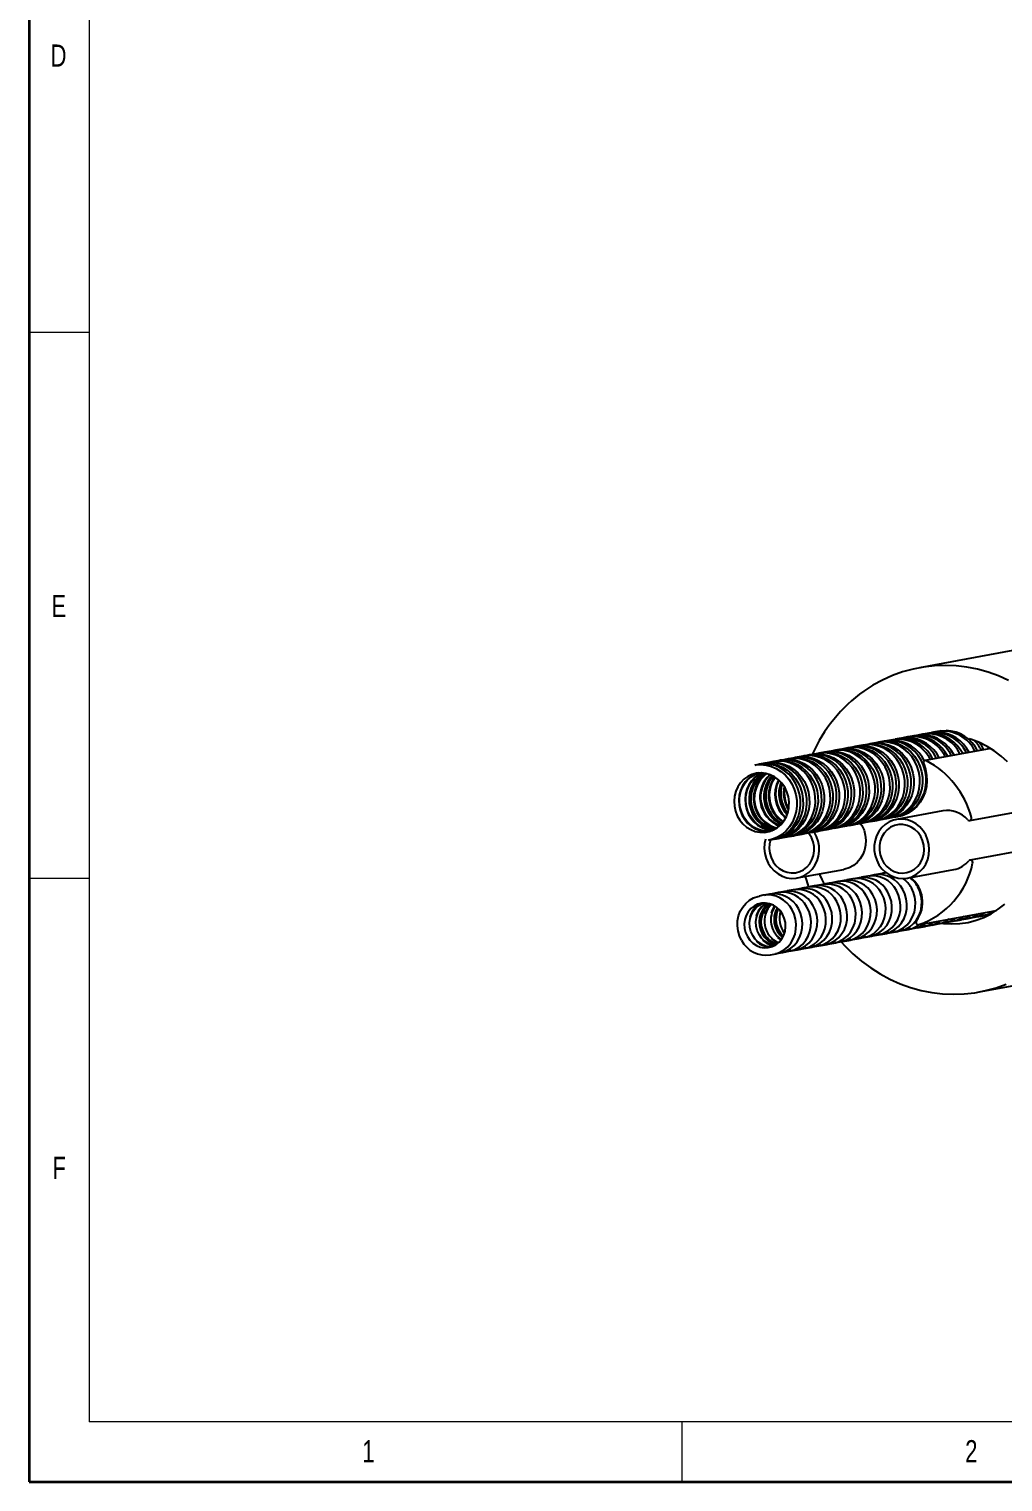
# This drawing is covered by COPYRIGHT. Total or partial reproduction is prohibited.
# Model space of a CAD drawing. Header units: millimetres. Extents: x 6 to 413, y 7 to 291.
# Drawn here: x 6.3 to 87.8, y 7.1 to 128.7 of the extents above; entities that cross this region are included whole.
import ezdxf

# ---------------------------------------------------------------- set-up
doc = ezdxf.new("R2010")
doc.units = ezdxf.units.MM
doc.styles.add('SLDTEXTSTYLE2', font='TXT', dxfattribs={"width": 0.75})

msp = doc.modelspace()

# ---------------------------------------------------------------- linework, layer by layer
at = {"color": 7, "linetype": 'Continuous', "lineweight": 35}
for p, q in [((6.2734, 291.1062), (6.2734, 7.1062)), ((6.2734, 7.1062), (413.064, 7.1062))]:
    msp.add_line(p, q, dxfattribs=at)
at = {"color": 7, "linetype": 'Continuous', "lineweight": 18}
for p, q in [((11.2973, 286.1523), (11.2973, 12.1436)), ((6.2734, 103.3523), (11.2973, 103.3523)), ((6.2734, 57.6523), (11.2973, 57.6523)), ((221.2163, 12.1436), (11.2973, 12.1436)), ((60.8973, 12.1436), (60.8973, 7.1062))]:
    msp.add_line(p, q, dxfattribs=at)
at = {"color": 7, "linetype": 'Continuous', "lineweight": 25}
for p, q in [((88.5804, 76.6993), (80.7778, 75.2656)), ((79.064, 69.3354), (78.7519, 69.2781)), ((79.7849, 69.4679), (79.2793, 69.375)), ((80.3124, 69.5648), (80.0003, 69.5075)), ((81.0333, 69.6973), (80.5277, 69.6044)), ((81.5608, 69.7942), (81.2487, 69.7369)), ((82.2817, 69.9267), (81.7761, 69.8338)), ((82.5548, 69.9769), (82.4971, 69.9662)), ((72.8219, 68.1884), (72.5098, 68.1311)), ((73.5429, 68.3209), (73.0373, 68.228)), ((74.0704, 68.4178), (73.7583, 68.3605)), ((74.7913, 68.5503), (74.2857, 68.4574)), ((75.3188, 68.6472), (75.0067, 68.5899)), ((76.0397, 68.7797), (75.5341, 68.6868)), ((76.5672, 68.8766), (76.2551, 68.8193)), ((77.2881, 69.0091), (76.7825, 68.9162)), ((77.8156, 69.106), (77.5035, 69.0487)), ((78.5365, 69.2385), (78.0309, 69.1456)), ((86.7395, 68.5019), (81.2572, 67.4945)), ((86.6903, 68.4608), (86.6361, 68.5649)), ((67.3009, 67.1739), (66.9888, 67.1166)), ((67.8283, 67.2708), (67.5162, 67.2135)), ((68.5493, 67.4033), (68.0437, 67.3104)), ((69.0767, 67.5002), (68.7646, 67.4429)), ((69.7977, 67.6327), (69.2921, 67.5398)), ((70.3251, 67.7296), (70.013, 67.6723)), ((71.0461, 67.8621), (70.5405, 67.7692)), ((71.5735, 67.959), (71.2614, 67.9017)), ((72.2945, 68.0915), (71.7889, 67.9986)), ((82.7403, 63.2854), (78.8391, 62.5685)), ((84.9775, 62.485), (90.3066, 63.4642)), ((74.9149, 62.0659), (75.227, 62.1232)), ((75.4423, 62.1628), (75.948, 62.2557)), ((76.1633, 62.2953), (76.4754, 62.3526)), ((76.6908, 62.3922), (77.1964, 62.4851)), ((77.4117, 62.5247), (77.7238, 62.582)), ((77.9392, 62.6216), (78.4448, 62.7145)), ((78.6601, 62.754), (78.9722, 62.8114)), ((68.1454, 60.822), (68.4575, 60.8793)), ((68.6729, 60.9189), (68.985, 60.9762)), ((69.2003, 61.0158), (69.7059, 61.1087)), ((69.9213, 61.1483), (70.2334, 61.2056)), ((70.4487, 61.2452), (70.9543, 61.3381)), ((71.1697, 61.3777), (71.4818, 61.435)), ((71.6971, 61.4746), (72.2027, 61.5675)), ((72.4181, 61.6071), (72.7302, 61.6644)), ((72.9455, 61.704), (73.4511, 61.7969)), ((73.6665, 61.8365), (73.9786, 61.8938)), ((74.1939, 61.9334), (74.6995, 62.0263)), ((90.4472, 60.1634), (85.0055, 59.1635)), ((70.539, 57.6629), (74.4403, 58.3797)), ((72.8066, 57.1465), (72.9137, 57.1691)), ((73.2258, 57.2265), (72.9137, 57.1691)), ((73.334, 57.2434), (73.4412, 57.266)), ((73.9468, 57.3589), (73.4412, 57.266)), ((74.055, 57.3759), (74.1621, 57.3985)), ((74.4742, 57.4559), (74.1621, 57.3985)), ((74.5824, 57.4728), (74.6896, 57.4954)), ((75.1952, 57.5883), (74.6896, 57.4954)), ((75.3034, 57.6053), (75.4106, 57.6279)), ((75.7227, 57.6853), (75.4106, 57.6279)), ((75.8308, 57.7022), (75.938, 57.7248)), ((76.4436, 57.8177), (75.938, 57.7248)), ((76.5518, 57.8347), (76.659, 57.8573)), ((76.9711, 57.9147), (76.659, 57.8573)), ((77.0792, 57.9316), (77.1864, 57.9542)), ((77.692, 58.0471), (77.1864, 57.9542)), ((77.8002, 58.0641), (77.9074, 58.0867)), ((77.9843, 58.1008), (77.9074, 58.0867)), ((79.7427, 57.6509), (83.644, 58.3677)), ((67.7048, 56.212), (67.3927, 56.1546)), ((67.813, 56.2289), (67.9201, 56.2515)), ((68.2322, 56.3089), (67.9201, 56.2515)), ((68.3404, 56.3259), (68.4476, 56.3484)), ((68.9532, 56.4414), (68.4476, 56.3484)), ((69.0614, 56.4583), (69.1685, 56.4809)), ((69.4806, 56.5383), (69.1685, 56.4809)), ((69.5888, 56.5553), (69.696, 56.5778)), ((70.2016, 56.6708), (69.696, 56.5778)), ((70.3098, 56.6877), (70.4169, 56.7103)), ((70.729, 56.7677), (70.4169, 56.7103)), ((70.8372, 56.7847), (70.9444, 56.8072)), ((71.45, 56.9001), (70.9444, 56.8072)), ((71.5582, 56.9171), (71.6653, 56.9397)), ((71.9774, 56.9971), (71.6653, 56.9397)), ((72.0856, 57.0141), (72.1928, 57.0366)), ((72.6984, 57.1295), (72.1928, 57.0366)), ((69.1092, 54.9338), (69.086, 54.8628)), ((80.7045, 53.7509), (87.221, 54.9483)), ((80.5869, 53.4953), (81.0925, 53.5883)), ((81.3078, 53.6278), (81.6199, 53.6852)), ((81.8353, 53.7247), (82.3409, 53.8176)), ((82.5562, 53.8572), (82.8683, 53.9146)), ((83.0837, 53.9541), (83.5893, 54.047)), ((83.8046, 54.0866), (84.1167, 54.144)), ((84.3321, 54.1835), (84.8377, 54.2764)), ((85.053, 54.316), (85.3651, 54.3734)), ((85.5805, 54.4129), (86.0861, 54.5058)), ((86.3014, 54.5454), (86.6135, 54.6028)), ((86.6135, 54.6028), (86.6608, 54.612)), ((73.8174, 52.2514), (74.1295, 52.3088)), ((74.3448, 52.3484), (74.8504, 52.4413)), ((75.0658, 52.4808), (75.3779, 52.5382)), ((75.5932, 52.5778), (76.0988, 52.6707)), ((76.3142, 52.7102), (76.6263, 52.7676)), ((76.8416, 52.8072), (77.3472, 52.9001)), ((77.5626, 52.9396), (77.8747, 52.997)), ((78.09, 53.0366), (78.5956, 53.1295)), ((78.811, 53.169), (79.1231, 53.2264)), ((79.3384, 53.266), (79.844, 53.3589)), ((80.0594, 53.3984), (80.3715, 53.4558)), ((68.2963, 51.2369), (68.6084, 51.2943)), ((68.8237, 51.3339), (69.1358, 51.3912)), ((69.3512, 51.4308), (69.8568, 51.5237)), ((70.0721, 51.5633), (70.3842, 51.6206)), ((70.5996, 51.6602), (71.1052, 51.7531)), ((71.3206, 51.7927), (71.6327, 51.85)), ((71.848, 51.8896), (72.3536, 51.9825)), ((72.569, 52.0221), (72.8811, 52.0794)), ((73.0964, 52.119), (73.602, 52.2119)), ((85.7659, 48.12), (93.5684, 49.5538))]:
    msp.add_line(p, q, dxfattribs=at)
at = {"color": 7, "linetype": 'Continuous', "lineweight": 25, "flags": 128}
for points in [[(88.237, 74.1933), (87.39, 74.5725), (86.5219, 74.886), (85.6373, 75.1324), (84.7407, 75.3102), (83.8365, 75.4187), (82.9295, 75.4572), (82.0242, 75.4256), (81.1253, 75.324), (80.2374, 75.1529), (79.3648, 74.9133), (78.5122, 74.6063), (77.6839, 74.2334), (76.884, 73.7967), (76.1167, 73.2983)], [(79.2793, 69.375), (79.3619, 69.3888), (79.8003, 69.4192)], [(80.0003, 69.5075), (80.0828, 69.5213), (80.5213, 69.5517)], [(80.5277, 69.6044), (80.6103, 69.6182), (81.0487, 69.6486)], [(81.2487, 69.7369), (81.3312, 69.7507), (81.7697, 69.7811)], [(81.7761, 69.8338), (81.8587, 69.8476), (82.2971, 69.878)], [(82.4971, 69.9662), (82.5796, 69.9801), (83.0181, 70.0105)], [(73.4511, 61.7969), (73.7959, 61.8841), (74.2027, 62.0535), (74.5797, 62.2874), (74.9186, 62.5808), (75.2118, 62.9269), (75.4527, 63.318), (75.636, 63.7455), (75.7576, 64.1998), (75.8147, 64.6707), (75.8062, 65.1477), (75.7321, 65.6202), (75.5941, 66.0776), (75.3953, 66.5096), (75.1402, 66.9067), (74.8345, 67.2599), (74.4849, 67.5614), (74.0993, 67.8045), (73.6863, 67.9836), (73.2552, 68.0949), (72.8155, 68.1358), (72.377, 68.1054), (72.2945, 68.0915)], [(72.5098, 68.1311), (72.5924, 68.1449), (73.0308, 68.1753)], [(73.9786, 61.8938), (74.3234, 61.981), (74.7301, 62.1504), (75.1071, 62.3844), (75.446, 62.6777), (75.7392, 63.0238), (75.9801, 63.415), (76.1635, 63.8425), (76.285, 64.2967), (76.3422, 64.7676), (76.3336, 65.2446), (76.2595, 65.7171), (76.1216, 66.1745), (75.9228, 66.6065), (75.6677, 67.0036), (75.3619, 67.3569), (75.0124, 67.6584), (74.6268, 67.9014), (74.2138, 68.0806), (73.7826, 68.1918), (73.3429, 68.2327), (72.9045, 68.2023), (72.8219, 68.1884)], [(73.0308, 68.1753), (73.4705, 68.1345), (73.9017, 68.0232), (74.3147, 67.8441), (74.7003, 67.601), (75.0498, 67.2995), (75.3556, 66.9463), (75.6107, 66.5492), (75.8095, 66.1171), (75.9474, 65.6598), (76.0215, 65.1873), (76.0301, 64.7103), (75.9729, 64.2394), (75.8514, 63.7851), (75.668, 63.3576), (75.4271, 62.9664), (75.1339, 62.6203), (74.795, 62.327), (74.418, 62.093), (74.0113, 61.9237), (73.6665, 61.8365)], [(73.0373, 68.228), (73.1198, 68.2418), (73.5583, 68.2723)], [(74.6995, 62.0263), (75.0443, 62.1135), (75.4511, 62.2829), (75.8281, 62.5168), (76.167, 62.8101), (76.4602, 63.1563), (76.7011, 63.5474), (76.8844, 63.9749), (77.006, 64.4292), (77.0631, 64.9001), (77.0546, 65.3771), (76.9805, 65.8496), (76.8425, 66.307), (76.6438, 66.739), (76.3886, 67.1361), (76.0829, 67.4893), (75.7333, 67.7908), (75.3477, 68.0339), (74.9347, 68.213), (74.5036, 68.3243), (74.0639, 68.3652), (73.6255, 68.3348), (73.5429, 68.3209)], [(73.5583, 68.2723), (73.998, 68.2314), (74.4291, 68.1201), (74.8421, 67.941), (75.2277, 67.6979), (75.5773, 67.3964), (75.883, 67.0432), (76.1381, 66.6461), (76.3369, 66.2141), (76.4749, 65.7567), (76.549, 65.2842), (76.5575, 64.8072), (76.5004, 64.3363), (76.3788, 63.882), (76.1955, 63.4545), (75.9546, 63.0634), (75.6614, 62.7172), (75.3225, 62.4239), (74.9455, 62.19), (74.5387, 62.0206), (74.1939, 61.9334)], [(73.7583, 68.3605), (73.8408, 68.3743), (74.2792, 68.4047)], [(75.227, 62.1232), (75.5718, 62.2104), (75.9785, 62.3798), (76.3555, 62.6138), (76.6944, 62.9071), (76.9876, 63.2532), (77.2286, 63.6444), (77.4119, 64.0718), (77.5335, 64.5261), (77.5906, 64.997), (77.582, 65.474), (77.5079, 65.9465), (77.37, 66.4039), (77.1712, 66.8359), (76.9161, 67.233), (76.6103, 67.5862), (76.2608, 67.8878), (75.8752, 68.1308), (75.4622, 68.31), (75.031, 68.4212), (74.5913, 68.4621), (74.1529, 68.4317), (74.0704, 68.4178)], [(74.2792, 68.4047), (74.7189, 68.3639), (75.1501, 68.2526), (75.5631, 68.0735), (75.9487, 67.8304), (76.2982, 67.5289), (76.604, 67.1757), (76.8591, 66.7786), (77.0579, 66.3465), (77.1958, 65.8892), (77.2699, 65.4167), (77.2785, 64.9397), (77.2214, 64.4688), (77.0998, 64.0145), (76.9165, 63.587), (76.6755, 63.1958), (76.3823, 62.8497), (76.0434, 62.5564), (75.6664, 62.3224), (75.2597, 62.153), (74.9149, 62.0659)], [(74.2857, 68.4574), (74.3683, 68.4712), (74.8067, 68.5017)], [(75.948, 62.2557), (76.2927, 62.3429), (76.6995, 62.5123), (77.0765, 62.7462), (77.4154, 63.0395), (77.7086, 63.3857), (77.9495, 63.7768), (78.1328, 64.2043), (78.2544, 64.6586), (78.3116, 65.1295), (78.303, 65.6065), (78.2289, 66.079), (78.0909, 66.5364), (77.8922, 66.9684), (77.6371, 67.3655), (77.3313, 67.7187), (76.9817, 68.0202), (76.5961, 68.2633), (76.1831, 68.4424), (75.752, 68.5537), (75.3123, 68.5946), (74.8739, 68.5642), (74.7913, 68.5503)], [(74.8067, 68.5017), (75.2464, 68.4608), (75.6775, 68.3495), (76.0905, 68.1704), (76.4761, 67.9273), (76.8257, 67.6258), (77.1314, 67.2726), (77.3866, 66.8755), (77.5853, 66.4434), (77.7233, 65.9861), (77.7974, 65.5136), (77.806, 65.0366), (77.7488, 64.5657), (77.6272, 64.1114), (77.4439, 63.6839), (77.203, 63.2927), (76.9098, 62.9466), (76.5709, 62.6533), (76.1939, 62.4194), (75.7871, 62.25), (75.4423, 62.1628)], [(75.0067, 68.5899), (75.0892, 68.6037), (75.5276, 68.6341)], [(76.4754, 62.3526), (76.8202, 62.4398), (77.2269, 62.6092), (77.6039, 62.8432), (77.9428, 63.1365), (78.236, 63.4826), (78.477, 63.8737), (78.6603, 64.3012), (78.7819, 64.7555), (78.839, 65.2264), (78.8304, 65.7034), (78.7563, 66.1759), (78.6184, 66.6333), (78.4196, 67.0653), (78.1645, 67.4624), (77.8587, 67.8156), (77.5092, 68.1172), (77.1236, 68.3602), (76.7106, 68.5394), (76.2794, 68.6506), (75.8397, 68.6915), (75.4013, 68.6611), (75.3188, 68.6472)], [(75.5276, 68.6341), (75.9673, 68.5933), (76.3985, 68.482), (76.8115, 68.3029), (77.1971, 68.0598), (77.5466, 67.7583), (77.8524, 67.4051), (78.1075, 67.008), (78.3063, 66.5759), (78.4442, 66.1186), (78.5183, 65.6461), (78.5269, 65.1691), (78.4698, 64.6982), (78.3482, 64.2439), (78.1649, 63.8164), (77.9239, 63.4252), (77.6307, 63.0791), (77.2918, 62.7858), (76.9148, 62.5518), (76.5081, 62.3824), (76.1633, 62.2953)], [(75.5341, 68.6868), (75.6167, 68.7006), (76.0551, 68.7311)], [(77.1964, 62.4851), (77.5412, 62.5723), (77.9479, 62.7417), (78.3249, 62.9756), (78.6638, 63.2689), (78.957, 63.615), (79.1979, 64.0062), (79.3812, 64.4337), (79.5028, 64.888), (79.56, 65.3589), (79.5514, 65.8359), (79.4773, 66.3084), (79.3393, 66.7657), (79.1406, 67.1978), (78.8855, 67.5949), (78.5797, 67.9481), (78.2301, 68.2496), (77.8445, 68.4927), (77.4315, 68.6718), (77.0004, 68.7831), (76.5607, 68.824), (76.1223, 68.7935), (76.0397, 68.7797)], [(76.0551, 68.7311), (76.4948, 68.6902), (76.9259, 68.5789), (77.3389, 68.3998), (77.7245, 68.1567), (78.0741, 67.8552), (78.3799, 67.502), (78.635, 67.1049), (78.8337, 66.6728), (78.9717, 66.2155), (79.0458, 65.743), (79.0544, 65.266), (78.9972, 64.7951), (78.8756, 64.3408), (78.6923, 63.9133), (78.4514, 63.5221), (78.1582, 63.176), (77.8193, 62.8827), (77.4423, 62.6488), (77.0355, 62.4794), (76.6908, 62.3922)], [(76.2551, 68.8193), (76.3376, 68.8331), (76.776, 68.8635)], [(77.7238, 62.582), (78.0686, 62.6692), (78.4753, 62.8386), (78.8523, 63.0725), (79.1912, 63.3659), (79.4844, 63.712), (79.7254, 64.1031), (79.9087, 64.5306), (80.0303, 64.9849), (80.0874, 65.4558), (80.0788, 65.9328), (80.0047, 66.4053), (79.8668, 66.8627), (79.668, 67.2947), (79.4129, 67.6918), (79.1072, 68.045), (78.7576, 68.3466), (78.372, 68.5896), (77.959, 68.7688), (77.5278, 68.88), (77.0881, 68.9209), (76.6497, 68.8905), (76.5672, 68.8766)], [(76.776, 68.8635), (77.2157, 68.8227), (77.6469, 68.7114), (78.0599, 68.5322), (78.4455, 68.2892), (78.7951, 67.9877), (79.1008, 67.6344), (79.3559, 67.2374), (79.5547, 66.8053), (79.6926, 66.348), (79.7667, 65.8755), (79.7753, 65.3985), (79.7182, 64.9276), (79.5966, 64.4733), (79.4133, 64.0458), (79.1723, 63.6546), (78.8791, 63.3085), (78.5402, 63.0152), (78.1632, 62.7812), (77.7565, 62.6118), (77.4117, 62.5247)], [(76.7825, 68.9162), (76.8651, 68.93), (77.3035, 68.9605)], [(78.4448, 62.7145), (78.7896, 62.8017), (79.1963, 62.9711), (79.5733, 63.205), (79.9122, 63.4983), (80.2054, 63.8444), (80.4463, 64.2356), (80.6296, 64.6631), (80.7512, 65.1174), (80.8084, 65.5883), (80.7998, 66.0653), (80.7257, 66.5378), (80.5877, 66.9951), (80.389, 67.4272), (80.1339, 67.8243), (79.8281, 68.1775), (79.4785, 68.479), (79.0929, 68.7221), (78.68, 68.9012), (78.2488, 69.0125), (77.8091, 69.0534), (77.3707, 69.0229), (77.2881, 69.0091)], [(77.3035, 68.9605), (77.7432, 68.9196), (78.1743, 68.8083), (78.5873, 68.6292), (78.9729, 68.3861), (79.3225, 68.0846), (79.6283, 67.7314), (79.8834, 67.3343), (80.0821, 66.9022), (80.2201, 66.4449), (80.2942, 65.9724), (80.3028, 65.4954), (80.2456, 65.0245), (80.124, 64.5702), (79.9407, 64.1427), (79.6998, 63.7515), (79.4066, 63.4054), (79.0677, 63.1121), (78.6907, 62.8782), (78.284, 62.7088), (77.9392, 62.6216)], [(77.5035, 69.0487), (77.586, 69.0625), (78.0244, 69.0929)], [(78.9722, 62.8114), (79.317, 62.8986), (79.7237, 63.068), (80.1008, 63.3019), (80.4396, 63.5953), (80.7328, 63.9414), (80.9738, 64.3325), (81.1571, 64.76), (81.2787, 65.2143), (81.3358, 65.6852), (81.3272, 66.1622), (81.2532, 66.6347), (81.1152, 67.0921), (80.9164, 67.5241), (80.6613, 67.9212), (80.3556, 68.2744), (80.006, 68.5759), (79.6204, 68.819), (79.2074, 68.9981), (78.7762, 69.1094), (78.3365, 69.1503), (77.8981, 69.1199), (77.8156, 69.106)], [(78.0244, 69.0929), (78.4641, 69.0521), (78.8953, 68.9408), (79.3083, 68.7616), (79.6939, 68.5186), (80.0435, 68.2171), (80.3492, 67.8638), (80.6043, 67.4668), (80.8031, 67.0347), (80.941, 66.5773), (81.0151, 66.1049), (81.0237, 65.6279), (80.9666, 65.157), (80.845, 64.7027), (80.6617, 64.2752), (80.4207, 63.884), (80.1275, 63.5379), (79.7886, 63.2446), (79.4116, 63.0106), (79.0049, 62.8412), (78.6601, 62.754)], [(78.0309, 69.1456), (78.1135, 69.1594), (78.5519, 69.1899)], [(78.7519, 69.2781), (78.8344, 69.2919), (79.2728, 69.3223)], [(88.1478, 67.3765), (87.6127, 67.8695), (87.0382, 68.3066), (86.4296, 68.6838), (85.7924, 68.9977), (85.1324, 69.2455), (84.9378, 69.3045)], [(66.9888, 67.1166), (67.0713, 67.1304), (67.5097, 67.1608)], [(68.4575, 60.8793), (68.8023, 60.9665), (69.209, 61.1359), (69.586, 61.3699), (69.9249, 61.6632), (70.2181, 62.0093), (70.4591, 62.4005), (70.6424, 62.8279), (70.764, 63.2822), (70.8211, 63.7531), (70.8125, 64.2301), (70.7384, 64.7026), (70.6005, 65.16), (70.4017, 65.592), (70.1466, 65.9891), (69.8409, 66.3423), (69.4913, 66.6439), (69.1057, 66.8869), (68.6927, 67.0661), (68.2615, 67.1773), (67.8218, 67.2182), (67.3834, 67.1878), (67.3009, 67.1739)], [(67.5097, 67.1608), (67.9494, 67.12), (68.3806, 67.0087), (68.7936, 66.8296), (69.1792, 66.5865), (69.5288, 66.285), (69.8345, 65.9318), (70.0896, 65.5347), (70.2884, 65.1026), (70.4263, 64.6453), (70.5004, 64.1728), (70.509, 63.6958), (70.4519, 63.2249), (70.3303, 62.7706), (70.147, 62.3431), (69.906, 61.9519), (69.6128, 61.6058), (69.2739, 61.3125), (68.8969, 61.0785), (68.4902, 60.9091), (68.1454, 60.822)], [(67.5162, 67.2135), (67.5988, 67.2273), (68.0372, 67.2578)], [(68.985, 60.9762), (69.3298, 61.0634), (69.7365, 61.2328), (70.1135, 61.4668), (70.4524, 61.7601), (70.7456, 62.1062), (70.9865, 62.4974), (71.1698, 62.9249), (71.2914, 63.3791), (71.3486, 63.85), (71.34, 64.3271), (71.2659, 64.7995), (71.1279, 65.2569), (70.9292, 65.6889), (70.6741, 66.086), (70.3683, 66.4393), (70.0187, 66.7408), (69.6331, 66.9838), (69.2202, 67.163), (68.789, 67.2742), (68.3493, 67.3151), (67.9109, 67.2847), (67.8283, 67.2708)], [(68.0372, 67.2578), (68.4769, 67.2169), (68.9081, 67.1056), (69.321, 66.9265), (69.7066, 66.6834), (70.0562, 66.3819), (70.362, 66.0287), (70.6171, 65.6316), (70.8158, 65.1995), (70.9538, 64.7422), (71.0279, 64.2697), (71.0365, 63.7927), (70.9793, 63.3218), (70.8577, 62.8675), (70.6744, 62.44), (70.4335, 62.0488), (70.1403, 61.7027), (69.8014, 61.4094), (69.4244, 61.1755), (69.0177, 61.0061), (68.6729, 60.9189)], [(68.0437, 67.3104), (68.1262, 67.3243), (68.5646, 67.3547)], [(69.7059, 61.1087), (70.0507, 61.1959), (70.4574, 61.3653), (70.8345, 61.5993), (71.1733, 61.8926), (71.4665, 62.2387), (71.7075, 62.6298), (71.8908, 63.0573), (72.0124, 63.5116), (72.0695, 63.9825), (72.061, 64.4595), (71.9869, 64.932), (71.8489, 65.3894), (71.6501, 65.8214), (71.395, 66.2185), (71.0893, 66.5717), (70.7397, 66.8733), (70.3541, 67.1163), (69.9411, 67.2955), (69.5099, 67.4067), (69.0702, 67.4476), (68.6318, 67.4172), (68.5493, 67.4033)], [(68.5646, 67.3547), (69.0043, 67.3138), (69.4355, 67.2026), (69.8485, 67.0234), (70.2341, 66.7803), (70.5837, 66.4788), (70.8894, 66.1256), (71.1445, 65.7285), (71.3433, 65.2965), (71.4812, 64.8391), (71.5553, 64.3666), (71.5639, 63.8896), (71.5068, 63.4187), (71.3852, 62.9644), (71.2019, 62.5369), (70.9609, 62.1458), (70.6677, 61.7997), (70.3288, 61.5063), (69.9518, 61.2724), (69.5451, 61.103), (69.2003, 61.0158)], [(68.7646, 67.4429), (68.8472, 67.4567), (69.2856, 67.4872)], [(70.2334, 61.2056), (70.5782, 61.2928), (70.9849, 61.4622), (71.3619, 61.6962), (71.7008, 61.9895), (71.994, 62.3356), (72.2349, 62.7268), (72.4182, 63.1543), (72.5398, 63.6085), (72.597, 64.0794), (72.5884, 64.5565), (72.5143, 65.0289), (72.3763, 65.4863), (72.1776, 65.9183), (71.9225, 66.3154), (71.6167, 66.6687), (71.2671, 66.9702), (70.8815, 67.2132), (70.4686, 67.3924), (70.0374, 67.5036), (69.5977, 67.5445), (69.1593, 67.5141), (69.0767, 67.5002)], [(69.2856, 67.4872), (69.7253, 67.4463), (70.1565, 67.335), (70.5694, 67.1559), (70.955, 66.9128), (71.3046, 66.6113), (71.6104, 66.2581), (71.8655, 65.861), (72.0642, 65.4289), (72.2022, 64.9716), (72.2763, 64.4991), (72.2849, 64.0221), (72.2277, 63.5512), (72.1061, 63.0969), (71.9228, 62.6694), (71.6819, 62.2782), (71.3887, 61.9321), (71.0498, 61.6388), (70.6728, 61.4049), (70.2661, 61.2355), (69.9213, 61.1483)], [(69.2921, 67.5398), (69.3746, 67.5537), (69.813, 67.5841)], [(70.9543, 61.3381), (71.2991, 61.4253), (71.7058, 61.5947), (72.0829, 61.8286), (72.4217, 62.122), (72.7149, 62.4681), (72.9559, 62.8592), (73.1392, 63.2867), (73.2608, 63.741), (73.3179, 64.2119), (73.3094, 64.6889), (73.2353, 65.1614), (73.0973, 65.6188), (72.8985, 66.0508), (72.6434, 66.4479), (72.3377, 66.8011), (71.9881, 67.1027), (71.6025, 67.3457), (71.1895, 67.5249), (70.7584, 67.6361), (70.3187, 67.677), (69.8802, 67.6466), (69.7977, 67.6327)], [(69.813, 67.5841), (70.2528, 67.5432), (70.6839, 67.4319), (71.0969, 67.2528), (71.4825, 67.0097), (71.8321, 66.7082), (72.1378, 66.355), (72.3929, 65.9579), (72.5917, 65.5259), (72.7297, 65.0685), (72.8038, 64.596), (72.8123, 64.119), (72.7552, 63.6481), (72.6336, 63.1938), (72.4503, 62.7663), (72.2093, 62.3752), (71.9161, 62.0291), (71.5773, 61.7357), (71.2002, 61.5018), (70.7935, 61.3324), (70.4487, 61.2452)], [(70.013, 67.6723), (70.0956, 67.6861), (70.534, 67.7166)], [(71.4818, 61.435), (71.8266, 61.5222), (72.2333, 61.6916), (72.6103, 61.9256), (72.9492, 62.2189), (73.2424, 62.565), (73.4833, 62.9562), (73.6666, 63.3837), (73.7882, 63.8379), (73.8454, 64.3088), (73.8368, 64.7859), (73.7627, 65.2583), (73.6247, 65.7157), (73.426, 66.1477), (73.1709, 66.5448), (72.8651, 66.8981), (72.5155, 67.1996), (72.13, 67.4426), (71.717, 67.6218), (71.2858, 67.733), (70.8461, 67.7739), (70.4077, 67.7435), (70.3251, 67.7296)], [(70.534, 67.7166), (70.9737, 67.6757), (71.4049, 67.5644), (71.8179, 67.3853), (72.2034, 67.1422), (72.553, 66.8407), (72.8588, 66.4875), (73.1139, 66.0904), (73.3126, 65.6583), (73.4506, 65.201), (73.5247, 64.7285), (73.5333, 64.2515), (73.4761, 63.7806), (73.3545, 63.3263), (73.1712, 62.8988), (72.9303, 62.5076), (72.6371, 62.1615), (72.2982, 61.8682), (71.9212, 61.6343), (71.5145, 61.4649), (71.1697, 61.3777)], [(70.5405, 67.7692), (70.623, 67.7831), (71.0615, 67.8135)], [(72.2027, 61.5675), (72.5475, 61.6547), (72.9542, 61.8241), (73.3313, 62.058), (73.6702, 62.3514), (73.9633, 62.6975), (74.2043, 63.0886), (74.3876, 63.5161), (74.5092, 63.9704), (74.5663, 64.4413), (74.5578, 64.9183), (74.4837, 65.3908), (74.3457, 65.8482), (74.1469, 66.2802), (73.8918, 66.6773), (73.5861, 67.0305), (73.2365, 67.332), (72.8509, 67.5751), (72.4379, 67.7542), (72.0068, 67.8655), (71.5671, 67.9064), (71.1286, 67.876), (71.0461, 67.8621)], [(71.0615, 67.8135), (71.5012, 67.7726), (71.9323, 67.6613), (72.3453, 67.4822), (72.7309, 67.2391), (73.0805, 66.9376), (73.3862, 66.5844), (73.6413, 66.1873), (73.8401, 65.7553), (73.9781, 65.2979), (74.0522, 64.8254), (74.0607, 64.3484), (74.0036, 63.8775), (73.882, 63.4232), (73.6987, 62.9957), (73.4577, 62.6046), (73.1646, 62.2585), (72.8257, 61.9651), (72.4486, 61.7312), (72.0419, 61.5618), (71.6971, 61.4746)], [(71.2614, 67.9017), (71.344, 67.9155), (71.7824, 67.946)], [(72.7302, 61.6644), (73.075, 61.7516), (73.4817, 61.921), (73.8587, 62.155), (74.1976, 62.4483), (74.4908, 62.7944), (74.7317, 63.1856), (74.9151, 63.6131), (75.0366, 64.0673), (75.0938, 64.5382), (75.0852, 65.0153), (75.0111, 65.4877), (74.8731, 65.9451), (74.6744, 66.3771), (74.4193, 66.7742), (74.1135, 67.1275), (73.7639, 67.429), (73.3784, 67.672), (72.9654, 67.8512), (72.5342, 67.9624), (72.0945, 68.0033), (71.6561, 67.9729), (71.5735, 67.959)], [(71.7824, 67.946), (72.2221, 67.9051), (72.6533, 67.7938), (73.0663, 67.6147), (73.4518, 67.3716), (73.8014, 67.0701), (74.1072, 66.7169), (74.3623, 66.3198), (74.561, 65.8877), (74.699, 65.4304), (74.7731, 64.9579), (74.7817, 64.4809), (74.7245, 64.01), (74.603, 63.5557), (74.4196, 63.1282), (74.1787, 62.737), (73.8855, 62.3909), (73.5466, 62.0976), (73.1696, 61.8636), (72.7629, 61.6943), (72.4181, 61.6071)], [(71.7889, 67.9986), (71.8714, 68.0125), (72.3099, 68.0429)], [(72.3099, 68.0429), (72.7496, 68.002), (73.1807, 67.8907), (73.5937, 67.7116), (73.9793, 67.4685), (74.3289, 67.167), (74.6346, 66.8138), (74.8897, 66.4167), (75.0885, 65.9847), (75.2265, 65.5273), (75.3006, 65.0548), (75.3091, 64.5778), (75.252, 64.1069), (75.1304, 63.6526), (74.9471, 63.2251), (74.7061, 62.834), (74.413, 62.4878), (74.0741, 62.1945), (73.6971, 61.9606), (73.2903, 61.7912), (72.9455, 61.704)], [(81.1262, 67.2197), (81.2824, 66.7609), (81.3735, 66.284), (81.3973, 65.7998), (81.3533, 65.3195), (81.2425, 64.8542), (81.0674, 64.4145), (80.832, 64.0107), (80.5419, 63.6519), (80.2037, 63.3465), (79.8251, 63.1015), (79.4148, 62.9225), (79.03, 62.822)], [(67.5223, 66.4627), (67.134, 66.4315), (66.7581, 66.3294), (66.4056, 66.1594), (66.0864, 65.9265), (65.8098, 65.6372), (65.5838, 65.2999), (65.4149, 64.9244), (65.3078, 64.5214), (65.2658, 64.1025), (65.29, 63.6797), (65.3796, 63.2653), (65.5322, 62.8712), (65.7434, 62.5086), (66.007, 62.1881), (66.3154, 61.9188), (66.6599, 61.7085), (67.0305, 61.5632), (67.4166, 61.4872), (67.8069, 61.4825), (68.1904, 61.5494), (68.5559, 61.6859), (68.893, 61.8881), (69.1919, 62.1502), (69.4441, 62.4646), (69.6423, 62.8223), (69.7808, 63.2129), (69.8556, 63.6254), (69.8646, 64.0477), (69.8075, 64.4678), (69.6859, 64.8735), (69.5034, 65.2532), (69.2651, 65.596), (68.9781, 65.892), (68.6504, 66.1327), (68.2916, 66.3111), (67.9119, 66.4222), (67.5223, 66.4627)], [(67.312, 66.4547), (67.1483, 66.4011), (66.7957, 66.2311), (66.4765, 65.9981), (66.2, 65.7089), (65.974, 65.3716), (65.805, 64.9961), (65.698, 64.5931), (65.6559, 64.1742), (65.6801, 63.7514), (65.7697, 63.337), (65.9223, 62.9429), (66.1335, 62.5803), (66.3971, 62.2598), (66.7056, 61.9905), (67.0501, 61.7802), (67.4207, 61.6349), (67.8067, 61.5588), (68.197, 61.5542), (68.2123, 61.5555)], [(68.229, 61.5631), (68.0613, 61.5584), (67.6717, 61.5989), (67.2921, 61.71), (66.9332, 61.8884), (66.6055, 62.1291), (66.3185, 62.4251), (66.0802, 62.7679), (65.8977, 63.1476), (65.7761, 63.5533), (65.719, 63.9734), (65.728, 64.3957), (65.8028, 64.8082), (65.9413, 65.1989), (66.1395, 65.5566), (66.3917, 65.871), (66.6906, 66.133), (67.0277, 66.3352), (67.3304, 66.4536)], [(67.5835, 66.4611), (67.3231, 66.328), (67.004, 66.0951), (66.7274, 65.8058), (66.5014, 65.4685), (66.3325, 65.093), (66.2254, 64.69), (66.1834, 64.2711), (66.2075, 63.8484), (66.2972, 63.434), (66.4498, 63.0398), (66.6609, 62.6772), (66.9245, 62.3567), (67.233, 62.0874), (67.5775, 61.8771), (67.9481, 61.7318), (68.3341, 61.6558), (68.4683, 61.6461)], [(68.4966, 61.6584), (68.1992, 61.6959), (67.8195, 61.8069), (67.4607, 61.9853), (67.133, 62.226), (66.8459, 62.522), (66.6077, 62.8648), (66.4252, 63.2445), (66.3036, 63.6503), (66.2465, 64.0703), (66.2555, 64.4927), (66.3303, 64.9051), (66.4688, 65.2958), (66.667, 65.6535), (66.9191, 65.9679), (67.2181, 66.2299), (67.5552, 66.4321), (67.6144, 66.4596)], [(67.7401, 66.4378), (67.654, 66.3888), (67.3348, 66.1559), (67.0582, 65.8666), (66.8322, 65.5293), (66.6633, 65.1538), (66.5562, 64.7508), (66.5142, 64.3319), (66.5384, 63.9091), (66.628, 63.4947), (66.7806, 63.1006), (66.9918, 62.738), (67.2554, 62.4175), (67.5639, 62.1482), (67.9083, 61.9379), (68.2789, 61.7926), (68.6063, 61.7235)], [(75.8533, 62.2383), (75.9636, 62.0535), (76.1352, 61.6675), (76.2448, 61.2576), (76.2894, 60.8356), (76.2676, 60.4137), (76.1801, 60.004), (76.0294, 59.6184), (75.8198, 59.268), (75.5573, 58.9629), (75.2497, 58.7119), (74.9056, 58.5223), (74.5351, 58.3994), (74.4403, 58.3797)], [(76.9979, 59.9666), (77.065, 59.5479), (77.1962, 59.1454), (77.3876, 58.7707), (77.6338, 58.4344), (77.9276, 58.1464), (78.2607, 57.9148), (78.6234, 57.7464), (79.0053, 57.646), (79.3954, 57.6164), (79.7825, 57.6586), (80.1555, 57.7713), (80.5036, 57.9512), (80.8168, 58.1933), (81.0861, 58.4905), (81.3038, 58.8342), (81.4636, 59.2147), (81.5608, 59.6209), (81.5928, 60.0412), (81.5585, 60.4634), (81.459, 60.8755), (81.2971, 61.2655), (81.0776, 61.6223), (80.8066, 61.9356), (80.492, 62.1963), (80.1428, 62.397), (79.7692, 62.5319), (79.3818, 62.5972), (78.9917, 62.5908), (78.6103, 62.5131), (78.2485, 62.3663), (77.9166, 62.1545), (77.6243, 61.8839), (77.3799, 61.5623), (77.1905, 61.1989), (77.0616, 60.8041), (76.9967, 60.3894), (76.9979, 59.9666)], [(77.4198, 59.9929), (77.4848, 59.6106), (77.6151, 59.2463), (77.8059, 58.9132), (78.0505, 58.6234), (78.3398, 58.3872), (78.6636, 58.2134), (79.01, 58.108), (79.3665, 58.075), (79.7204, 58.1156), (80.0587, 58.2282), (80.3692, 58.4088), (80.6408, 58.6509), (80.8636, 58.9458), (81.0295, 59.2827), (81.1326, 59.6494), (81.1692, 60.0329), (81.1379, 60.419), (81.0398, 60.7941), (80.8785, 61.1443), (80.6598, 61.4572), (80.3916, 61.7214), (80.0837, 61.9273), (79.7471, 62.0676), (79.394, 62.137), (79.0372, 62.1332), (78.6896, 62.0563), (78.3636, 61.909), (78.0713, 61.6967), (77.8229, 61.427), (77.6277, 61.1097), (77.4925, 60.7563), (77.4224, 60.3795), (77.4198, 59.9929)], [(67.7863, 60.1247), (67.8308, 59.7033), (67.9402, 59.2938), (68.1113, 58.9082), (68.3393, 58.5575), (68.6176, 58.2518), (68.9382, 57.9999), (69.2918, 57.8091), (69.6683, 57.6847), (70.0568, 57.6305), (70.4463, 57.648), (70.8254, 57.7366), (71.1832, 57.8938), (71.5096, 58.1151), (71.795, 58.3941), (72.0313, 58.7229), (72.2116, 59.0919), (72.3309, 59.4905), (72.3856, 59.9073), (72.3741, 60.3302), (72.2969, 60.7471), (72.1562, 61.1461), (71.9559, 61.5156), (71.952, 61.5214)], [(67.8851, 60.9203), (67.808, 60.5461), (67.7863, 60.1247)], [(68.2097, 60.1242), (68.254, 59.739), (68.3646, 59.3677), (68.5374, 59.0237), (68.7663, 58.7193), (69.0429, 58.4657), (69.3572, 58.2719), (69.698, 58.1449), (70.0528, 58.0894), (70.4088, 58.1073), (70.7532, 58.1981), (71.0736, 58.3583), (71.3583, 58.5823), (71.597, 58.862), (71.7812, 59.1872), (71.9042, 59.5461), (71.9615, 59.9259), (71.951, 60.3127), (71.8732, 60.6926), (71.7309, 61.0519), (71.5291, 61.3776), (71.484, 61.4354)], [(68.3146, 60.8531), (68.2332, 60.5092), (68.2097, 60.1242)], [(71.2037, 57.785), (71.4905, 56.9279), (71.4999, 56.9024)], [(72.3804, 58.0012), (72.5939, 57.5271), (72.7951, 57.1438)], [(78.0102, 58.0809), (77.7456, 58.0563), (77.692, 58.0471)], [(65.8893, 52.4449), (65.7121, 52.8274), (65.5962, 53.2349), (65.5451, 53.6557), (65.56, 54.0777), (65.6407, 54.4886), (65.7848, 54.8768), (65.9882, 55.2309), (66.245, 55.5409), (66.5477, 55.7978), (66.8878, 55.9943), (67.2554, 56.1246), (67.3927, 56.1546)], [(74.1295, 52.3088), (74.2667, 52.3388), (74.6343, 52.4691), (74.9744, 52.6656), (75.2772, 52.9225), (75.5339, 53.2325), (75.7373, 53.5867), (75.8814, 53.9748), (75.9621, 54.3857), (75.9771, 54.8077), (75.9259, 55.2285), (75.8101, 55.636), (75.6329, 56.0185)], [(74.8504, 52.4413), (74.9877, 52.4713), (75.3553, 52.6016), (75.6954, 52.798), (75.9981, 53.055), (76.2549, 53.365), (76.4582, 53.7191), (76.6023, 54.1073), (76.683, 54.5182), (76.698, 54.9402), (76.6469, 55.3609), (76.531, 55.7685), (76.3538, 56.151)], [(75.3779, 52.5382), (75.5151, 52.5682), (75.8827, 52.6985), (76.2228, 52.895), (76.5256, 53.1519), (76.7823, 53.4619), (76.9857, 53.8161), (77.1298, 54.2042), (77.2105, 54.6151), (77.2255, 55.0371), (77.1743, 55.4579), (77.0585, 55.8654), (76.8813, 56.2479)], [(76.0988, 52.6707), (76.2361, 52.7007), (76.6037, 52.831), (76.9438, 53.0274), (77.2465, 53.2844), (77.5033, 53.5944), (77.7066, 53.9485), (77.8507, 54.3367), (77.9314, 54.7476), (77.9464, 55.1696), (77.8953, 55.5903), (77.7794, 55.9979), (77.6022, 56.3804)], [(76.6263, 52.7676), (76.7636, 52.7976), (77.1311, 52.9279), (77.4712, 53.1244), (77.774, 53.3813), (78.0307, 53.6913), (78.2341, 54.0454), (78.3782, 54.4336), (78.4589, 54.8445), (78.4739, 55.2665), (78.4227, 55.6873), (78.3069, 56.0948), (78.1297, 56.4773)], [(77.3472, 52.9001), (77.4845, 52.9301), (77.8521, 53.0604), (78.1922, 53.2568), (78.4949, 53.5138), (78.7517, 53.8238), (78.955, 54.1779), (79.0991, 54.5661), (79.1799, 54.977), (79.1948, 55.399), (79.1437, 55.8197), (79.0278, 56.2273), (78.8506, 56.6098)], [(77.8747, 52.997), (78.012, 53.027), (78.3796, 53.1573), (78.7196, 53.3537), (79.0224, 53.6107), (79.2791, 53.9207), (79.4825, 54.2748), (79.6266, 54.663), (79.7073, 55.0739), (79.7223, 55.4959), (79.6711, 55.9167), (79.5553, 56.3242), (79.3781, 56.7067)], [(78.5956, 53.1295), (78.7329, 53.1594), (79.1005, 53.2898), (79.4406, 53.4862), (79.7433, 53.7431), (80.0001, 54.0532), (80.2035, 54.4073), (80.3476, 54.7955), (80.4283, 55.2064), (80.4432, 55.6283), (80.3921, 56.0491), (80.2762, 56.4567), (80.099, 56.8392)], [(79.1231, 53.2264), (79.2604, 53.2564), (79.628, 53.3867), (79.968, 53.5831), (80.2708, 53.8401), (80.5276, 54.1501), (80.7309, 54.5042), (80.875, 54.8924), (80.9557, 55.3033), (80.9707, 55.7253), (80.9195, 56.1461), (80.8037, 56.5536), (80.6265, 56.9361)], [(66.3742, 52.7551), (66.5806, 52.4567), (66.8357, 52.2059), (67.1295, 52.0124), (67.4508, 51.8836), (67.7872, 51.8244), (68.1258, 51.8371), (68.4537, 51.9213), (68.7581, 52.0736), (69.0273, 52.2883), (69.2512, 52.5571), (69.421, 52.8696), (69.5301, 53.2139), (69.5746, 53.5767), (69.5525, 53.9441), (69.4648, 54.3019), (69.3148, 54.6365), (69.1083, 54.9349), (68.8533, 55.1856), (68.5594, 55.3791), (68.2382, 55.508), (67.9017, 55.5672), (67.5631, 55.5544), (67.2353, 55.4703), (66.9309, 55.3179), (66.6616, 55.1032), (66.4378, 54.8345), (66.268, 54.5219), (66.1588, 54.1776), (66.1144, 53.8148), (66.1365, 53.4475), (66.2242, 53.0896), (66.3742, 52.7551)], [(68.406, 51.9043), (68.2366, 51.907), (67.9002, 51.9662), (67.5789, 52.095), (67.2851, 52.2885), (67.0301, 52.5393), (66.8236, 52.8377), (66.6736, 53.1722), (66.5859, 53.53), (66.5638, 53.8974), (66.6082, 54.2602), (66.7174, 54.6045), (66.8872, 54.917), (67.111, 55.1858), (67.3803, 55.4005), (67.6847, 55.5529), (67.7324, 55.5698)], [(68.6583, 52.0147), (68.4277, 52.0631), (68.1064, 52.1919), (67.8126, 52.3854), (67.5575, 52.6362), (67.351, 52.9346), (67.2011, 53.2691), (67.1133, 53.627), (67.0913, 53.9943), (67.1357, 54.3571), (67.2449, 54.7014), (67.4146, 55.014), (67.6385, 55.2827), (67.9078, 55.4974), (68.0075, 55.5564)], [(68.6084, 51.2943), (68.7457, 51.3243), (69.1133, 51.4546), (69.4533, 51.6511), (69.7561, 51.908), (70.0129, 52.218), (70.2162, 52.5722), (70.3603, 52.9603), (70.441, 53.3712), (70.456, 53.7932), (70.4048, 54.214), (70.289, 54.6215), (70.1118, 55.004)], [(69.1358, 51.3912), (69.2731, 51.4212), (69.6407, 51.5515), (69.9808, 51.748), (70.2835, 52.0049), (70.5403, 52.3149), (70.7437, 52.6691), (70.8878, 53.0572), (70.9685, 53.4682), (70.9834, 53.8901), (70.9323, 54.3109), (70.8164, 54.7184), (70.6392, 55.101)], [(69.8568, 51.5237), (69.9941, 51.5537), (70.3617, 51.684), (70.7017, 51.8805), (71.0045, 52.1374), (71.2613, 52.4474), (71.4646, 52.8015), (71.6087, 53.1897), (71.6894, 53.6006), (71.7044, 54.0226), (71.6532, 54.4434), (71.5374, 54.8509), (71.3602, 55.2334)], [(70.3842, 51.6206), (70.5215, 51.6506), (70.8891, 51.7809), (71.2292, 51.9774), (71.532, 52.2343), (71.7887, 52.5443), (71.9921, 52.8985), (72.1362, 53.2866), (72.2169, 53.6976), (72.2318, 54.1195), (72.1807, 54.5403), (72.0648, 54.9478), (71.8876, 55.3304)], [(71.1052, 51.7531), (71.2425, 51.7831), (71.6101, 51.9134), (71.9501, 52.1098), (72.2529, 52.3668), (72.5097, 52.6768), (72.713, 53.0309), (72.8571, 53.4191), (72.9378, 53.83), (72.9528, 54.252), (72.9016, 54.6728), (72.7858, 55.0803), (72.6086, 55.4628)], [(71.6327, 51.85), (71.7699, 51.88), (72.1375, 52.0103), (72.4776, 52.2068), (72.7804, 52.4637), (73.0371, 52.7737), (73.2405, 53.1279), (73.3846, 53.516), (73.4653, 53.927), (73.4803, 54.3489), (73.4291, 54.7697), (73.3132, 55.1772), (73.1361, 55.5597)], [(72.3536, 51.9825), (72.4909, 52.0125), (72.8585, 52.1428), (73.1985, 52.3392), (73.5013, 52.5962), (73.7581, 52.9062), (73.9614, 53.2603), (74.1055, 53.6485), (74.1862, 54.0594), (74.2012, 54.4814), (74.15, 54.9022), (74.0342, 55.3097), (73.857, 55.6922)], [(72.8811, 52.0794), (73.0183, 52.1094), (73.3859, 52.2397), (73.726, 52.4362), (74.0288, 52.6931), (74.2855, 53.0031), (74.4889, 53.3573), (74.633, 53.7454), (74.7137, 54.1564), (74.7287, 54.5783), (74.6775, 54.9991), (74.5617, 55.4066), (74.3845, 55.7891)], [(73.602, 52.2119), (73.7393, 52.2419), (74.1069, 52.3722), (74.447, 52.5686), (74.7497, 52.8256), (75.0065, 53.1356), (75.2098, 53.4897), (75.3539, 53.8779), (75.4346, 54.2888), (75.4496, 54.7108), (75.3984, 55.1315), (75.2826, 55.5391), (75.1054, 55.9216)], [(82.6233, 53.8695), (82.7757, 53.8515), (83.4678, 53.8132), (84.1581, 53.8462), (84.8404, 53.9503), (85.5085, 54.1246), (86.1563, 54.3673), (86.778, 54.6764), (87.3679, 55.0491), (87.9208, 55.4819)], [(81.3078, 53.6278), (81.2542, 53.6187), (81.1996, 53.6108)], [(81.8353, 53.7247), (81.7817, 53.7156), (81.7271, 53.7078)], [(82.5562, 53.8572), (82.5026, 53.8481), (82.448, 53.8402)], [(83.0837, 53.9541), (83.0301, 53.945), (82.9755, 53.9372)], [(83.8046, 54.0866), (83.7511, 54.0775), (83.6964, 54.0696)], [(84.3321, 54.1835), (84.2785, 54.1744), (84.2239, 54.1665)], [(85.053, 54.316), (84.9995, 54.3069), (84.9448, 54.299)], [(85.5805, 54.4129), (85.5269, 54.4038), (85.4723, 54.3959)], [(86.3014, 54.5454), (86.2479, 54.5363), (86.1932, 54.5284)], [(68.871, 53.2139), (69.0775, 52.9155), (69.3231, 52.6724)], [(68.8982, 52.6943), (69.0017, 52.6039), (69.1891, 52.471)], [(68.9896, 53.2357), (69.196, 52.9373), (69.3688, 52.7573)], [(69.0286, 53.2428), (69.2351, 52.9445), (69.3835, 52.787)], [(74.2254, 52.3299), (74.5323, 51.9941), (75.2126, 51.322), (75.9339, 50.7028), (76.6927, 50.1396), (77.4849, 49.6352), (78.3067, 49.1923), (79.1537, 48.8131), (80.0218, 48.4996), (80.9064, 48.2532), (81.803, 48.0754), (82.7072, 47.9669), (83.6142, 47.9284), (84.5195, 47.96), (85.4184, 48.0616), (86.3063, 48.2327), (87.1789, 48.4723), (88.0315, 48.7794)], [(74.3448, 52.3484), (74.2913, 52.3392), (74.2366, 52.3314)], [(75.0658, 52.4808), (75.0122, 52.4717), (74.9576, 52.4639)], [(75.5932, 52.5778), (75.5397, 52.5686), (75.485, 52.5608)], [(76.3142, 52.7102), (76.2606, 52.7011), (76.206, 52.6933)], [(76.8416, 52.8072), (76.7881, 52.798), (76.7334, 52.7902)], [(77.5626, 52.9396), (77.509, 52.9305), (77.4544, 52.9226)], [(78.09, 53.0366), (78.0365, 53.0274), (77.9818, 53.0196)], [(78.811, 53.169), (78.7574, 53.1599), (78.7028, 53.152)], [(79.3384, 53.266), (79.2849, 53.2568), (79.2303, 53.249)], [(80.0594, 53.3984), (80.0058, 53.3893), (79.9512, 53.3814)], [(80.5869, 53.4953), (80.5333, 53.4862), (80.4787, 53.4784)], [(68.8237, 51.3339), (68.7702, 51.3247), (68.7156, 51.3169)], [(69.3512, 51.4308), (69.2976, 51.4217), (69.243, 51.4138)], [(70.0721, 51.5633), (70.0186, 51.5541), (69.964, 51.5463)], [(70.5996, 51.6602), (70.546, 51.651), (70.4914, 51.6432)], [(71.3206, 51.7927), (71.267, 51.7835), (71.2124, 51.7757)], [(71.848, 51.8896), (71.7944, 51.8804), (71.7398, 51.8726)], [(72.569, 52.0221), (72.5154, 52.0129), (72.4608, 52.0051)], [(73.0964, 52.119), (73.0428, 52.1098), (72.9882, 52.102)], [(73.8174, 52.2514), (73.7638, 52.2423), (73.7092, 52.2345)]]:
    msp.add_lwpolyline(points, dxfattribs=at)
at = {"color": 7, "linetype": 'Continuous', "lineweight": 25}
for centre, radius, start, end in [((83.6255, 62.7859), 12.9187, 125.53744, 156.187296), ((79.5196, 66.3934), 2.9771, 25.380225, 98.803457), ((80.2402, 66.5234), 2.9795, 24.78841, 98.788485), ((79.6869, 66.3765), 3.0449, 25.953265, 87.864875), ((80.768, 66.6228), 2.9771, 25.380225, 98.803457), ((80.4078, 66.509), 3.0449, 25.953265, 87.864875), ((81.4886, 66.7528), 2.9795, 24.78841, 98.788485), ((80.9353, 66.6059), 3.0449, 25.953265, 87.864875), ((82.0164, 66.8522), 2.9771, 25.380225, 98.803457), ((81.6562, 66.7384), 3.0449, 25.953265, 87.864875), ((82.737, 66.9822), 2.9795, 24.78841, 98.788485), ((82.1837, 66.8353), 3.0449, 25.953265, 87.864875), ((82.9046, 66.9677), 3.0449, 25.953265, 87.864875), ((78.9918, 66.294), 2.9795, 24.78841, 98.788485), ((78.4374, 66.144), 3.048, 25.216523, 87.847288), ((79.1594, 66.2796), 3.0449, 25.953265, 87.864875), ((82.9923, 66.8457), 3.3258, 26.999249, 44.005085), ((83.1923, 66.8765), 3.3435, 27.054825, 39.61179), ((81.2919, 67.3066), 0.1872, 65.884964, 207.665007), ((77.8111, 60.8125), 7.5548, 14.727164, 61.909484), ((69.1772, 64.2651), 2.5621, 121.986816, 258.83721), ((69.218, 64.2726), 2.5637, 122.494794, 258.329232), ((69.4604, 64.3172), 2.5728, 125.527766, 255.29626), ((69.5221, 64.3285), 2.575, 126.307458, 254.516568), ((70.0135, 64.4188), 2.5948, 132.704603, 248.119423), ((70.083, 64.4316), 2.6017, 133.947813, 246.876213), ((70.3665, 64.4837), 2.6125, 137.543163, 243.280863), ((70.4972, 64.5077), 2.6217, 139.403802, 241.420224), ((70.5381, 64.5152), 2.6234, 139.985342, 240.838684), ((70.7803, 64.5597), 2.6328, 143.525535, 237.298491), ((70.842, 64.571), 2.6351, 144.455318, 236.368708), ((71.3385, 64.6623), 2.6607, 152.486301, 228.337725), ((71.4004, 64.6736), 2.6632, 153.576779, 227.247247), ((71.6896, 64.7268), 2.6797, 159.022639, 221.801387), ((71.8125, 64.7494), 2.6841, 161.61905, 219.204976), ((71.8547, 64.7571), 2.6872, 163.198963, 217.625063), ((72.0979, 64.8018), 2.6976, 168.594309, 212.229717), ((72.1601, 64.8132), 2.7005, 170.404602, 210.419424), ((83.1145, 61.066), 2.2508, 41.056344, 99.569782), ((84.9461, 62.6688), 0.1832, 222.826663, 20.519), ((78.4766, 60.2539), 6.8759, 289.095906, 348.771124), ((83.2418, 60.5028), 2.1727, 280.66869, 319.939624), ((85.04, 58.9718), 0.1896, 342.551491, 135.555366), ((73.5915, 54.953), 2.3027, 27.564444, 99.137676), ((74.3125, 55.0854), 2.3027, 27.564444, 99.137676), ((74.8399, 55.1824), 2.3027, 27.564444, 99.137676), ((75.5609, 55.3148), 2.3027, 27.564444, 99.137676), ((76.0883, 55.4118), 2.3027, 27.564444, 99.137676), ((76.8093, 55.5442), 2.3027, 27.564444, 99.137676), ((77.3367, 55.6412), 2.3027, 27.564444, 99.137676), ((77.8902, 55.6056), 2.53, 29.183889, 51.966753), ((78.4163, 55.7014), 2.5317, 29.188778, 51.480867), ((78.3937, 55.6364), 2.6406, 323.805722, 52.056952), ((68.0705, 53.9385), 2.3027, 27.564444, 99.137676), ((68.5979, 54.0354), 2.3027, 27.564444, 99.137676), ((69.3189, 54.1679), 2.3027, 27.564444, 99.137676), ((69.8463, 54.2648), 2.3027, 27.564444, 99.137676), ((70.5673, 54.3973), 2.3027, 27.564444, 99.137676), ((71.0947, 54.4942), 2.3027, 27.564444, 99.137676), ((71.8157, 54.6267), 2.3027, 27.564444, 99.137676), ((72.3431, 54.7236), 2.3027, 27.564444, 99.137676), ((73.0641, 54.856), 2.3027, 27.564444, 99.137676), ((68.2494, 53.9313), 1.7262, 108.488017, 164.108214), ((68.808, 54.007), 1.762, 118.172516, 163.72219), ((69.2866, 53.9659), 1.9318, 125.939138, 210.530406), ((69.4107, 53.9884), 1.937, 128.043951, 210.467622), ((69.4515, 53.9959), 1.9387, 128.742642, 210.446986), ((69.7621, 54.0481), 1.9573, 134.13423, 246.689796), ((69.567, 54.1192), 1.8042, 131.7254, 163.440422), ((70.3142, 54.1496), 1.9798, 144.594804, 236.229222), ((70.1342, 54.1967), 1.8479, 142.620522, 163.215676), ((70.6084, 54.2033), 1.9994, 150.824159, 209.65922), ((70.732, 54.2261), 2.0042, 153.676268, 209.615165), ((70.7726, 54.2336), 2.0058, 154.653398, 209.600694), ((71.0786, 54.29), 2.0194, 162.865459, 217.958567), ((84.9746, 56.4776), 2.1402, 280.512665, 306.821071), ((85.6951, 56.6117), 2.1419, 280.518678, 307.842785), ((79.453, 55.4647), 2.1419, 280.518678, 307.842785), ((79.981, 55.56), 2.1402, 280.512665, 306.821071), ((80.6815, 53.952), 0.2006, 141.42638, 282.817373), ((80.7014, 55.6941), 2.1419, 280.518678, 307.842785), ((81.2294, 55.7894), 2.1402, 280.512665, 306.821071), ((81.9498, 55.9235), 2.1419, 280.518678, 307.842785), ((82.4778, 56.0188), 2.1402, 280.512665, 306.821071), ((83.1983, 56.1529), 2.1419, 280.518678, 307.842785), ((83.7262, 56.2482), 2.1402, 280.512665, 306.821071), ((84.4467, 56.3823), 2.1419, 280.518678, 307.842785), ((67.9306, 53.5104), 2.3027, 207.564444, 279.137676), ((68.2991, 53.5883), 1.6953, 226.042582, 272.636037), ((69.2052, 53.8405), 1.7993, 208.407142, 256.481579), ((68.8437, 53.716), 1.7294, 226.342375, 262.914713), ((69.328, 53.8662), 1.8048, 208.454254, 254.279919), ((69.381, 53.8902), 1.8252, 208.710725, 253.308514), ((69.591, 53.8868), 1.7753, 226.57865, 249.223804)]:
    msp.add_arc(centre, radius, start, end, dxfattribs=at)

# ---------------------------------------------------------------- texts
at = {"color": 7, "linetype": 'Continuous', "lineweight": 0, "char_height": 1.8521, "attachment_point": 1, "style": 'SLDTEXTSTYLE2'}
for s, insert in [('D', (8.0647, 127.4357)), ('E', (8.138, 81.3553)), ('F', (8.2247, 34.3267)), ('1', (34.1506, 10.6063)), ('2', (84.5965, 10.6063))]:
    msp.add_mtext(s, dxfattribs=dict(at, insert=insert))

doc.saveas('drawing.dxf')
